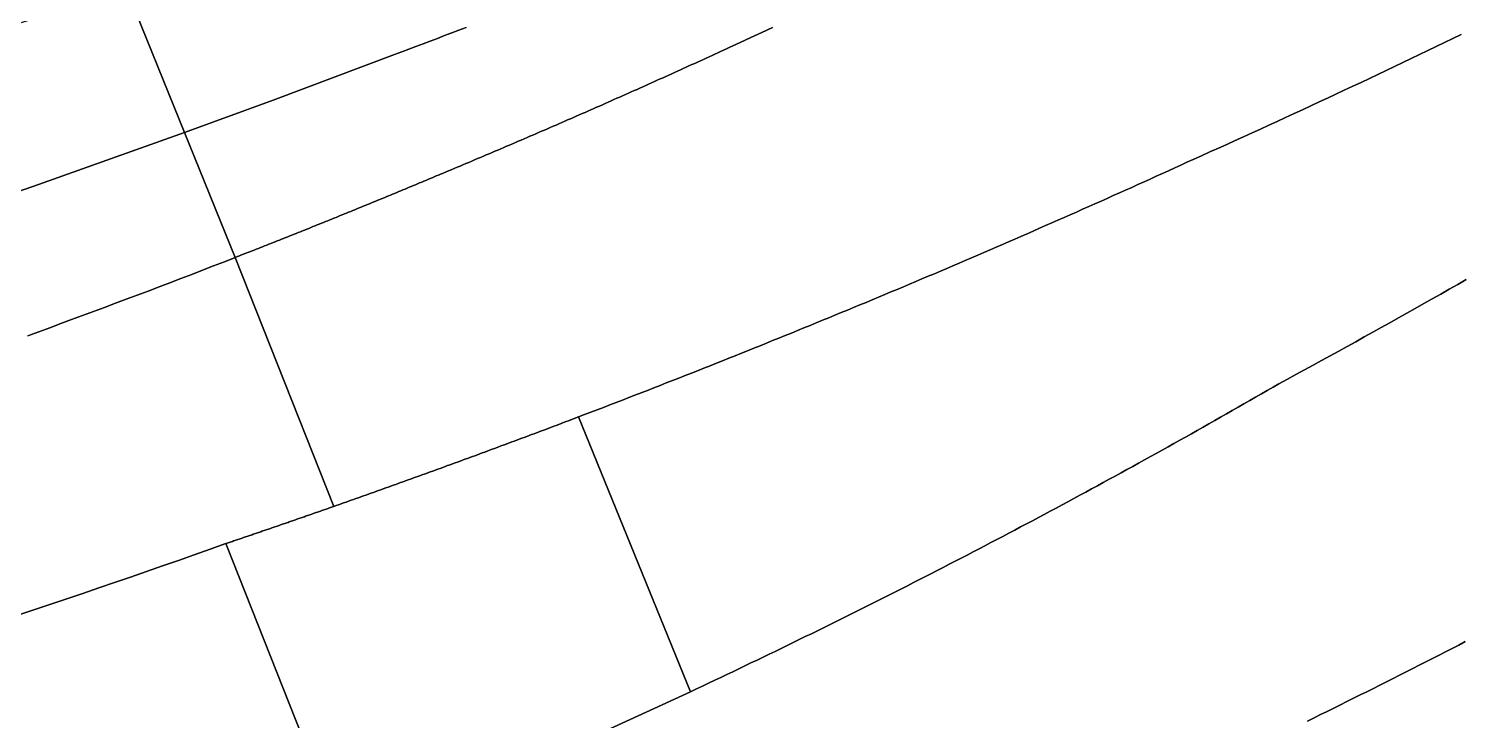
# Model space of a CAD drawing. Header units: metres. Extents: x -127 to 442, y -186 to 462.
# Drawn here: x 138.12 to 159.61, y 133.6 to 143.98 of the extents above; entities that cross this region are included whole.
import ezdxf

# ---------------------------------------------------------------- set-up
doc = ezdxf.new("R2010")
doc.units = ezdxf.units.M

msp = doc.modelspace()

# ---------------------------------------------------------------- linework, layer by layer
at = {"layer": 'road_0', "color": 8}
for points in [[(136.562, 141.056), (138.196, 141.616), (140.458, 142.42), (139.57, 144.61), (139.57, 144.61), (139.428, 144.56), (139.285, 144.509), (139.143, 144.459), (139.001, 144.41), (138.858, 144.36), (138.716, 144.31), (138.573, 144.261), (138.43, 144.212), (138.288, 144.163), (138.145, 144.114), (138.002, 144.065)], [(159.621, 143.894), (159.496, 143.833), (159.371, 143.773), (159.246, 143.712), (159.121, 143.652), (158.996, 143.592), (158.871, 143.532), (158.746, 143.472), (158.621, 143.412), (158.496, 143.353), (158.37, 143.293), (158.245, 143.234), (158.119, 143.174), (157.994, 143.115), (157.868, 143.056), (157.743, 142.998), (157.617, 142.939), (157.491, 142.88), (157.365, 142.822), (157.239, 142.763), (157.113, 142.705), (156.987, 142.647), (156.861, 142.589), (156.735, 142.531), (156.609, 142.474), (156.483, 142.416), (156.356, 142.359), (156.23, 142.301), (156.103, 142.244), (155.977, 142.187), (155.85, 142.13), (155.724, 142.074), (155.597, 142.017), (155.597, 142.017), (155.505, 141.975), (155.413, 141.933), (155.321, 141.891), (155.229, 141.849), (155.137, 141.807), (155.045, 141.766), (154.953, 141.724), (154.861, 141.683), (154.769, 141.641), (154.677, 141.599), (154.584, 141.558), (154.492, 141.517), (154.4, 141.475), (154.308, 141.434), (154.215, 141.393), (154.123, 141.352), (154.031, 141.311), (153.938, 141.27), (153.846, 141.229), (153.753, 141.188), (153.661, 141.147), (153.568, 141.107), (153.476, 141.066), (153.383, 141.025), (153.291, 140.985), (153.198, 140.944), (153.106, 140.904), (153.013, 140.863), (152.92, 140.823), (152.828, 140.783), (152.735, 140.743), (152.642, 140.702), (152.549, 140.662), (152.457, 140.622), (152.364, 140.582), (152.271, 140.543), (152.178, 140.503), (152.085, 140.463), (151.992, 140.423), (151.899, 140.384), (151.806, 140.344), (151.713, 140.304), (151.62, 140.265), (151.527, 140.226), (151.434, 140.186), (151.341, 140.147), (151.248, 140.108), (151.154, 140.069), (151.061, 140.03), (150.968, 139.991), (150.875, 139.952), (150.781, 139.913), (150.688, 139.874), (150.595, 139.835), (150.501, 139.796), (150.408, 139.758), (150.315, 139.719), (150.221, 139.681), (150.128, 139.642), (150.034, 139.604), (149.941, 139.565), (149.847, 139.527), (149.754, 139.489), (149.66, 139.451), (149.566, 139.413), (149.473, 139.374), (149.379, 139.337), (149.285, 139.299), (149.192, 139.261), (149.098, 139.223), (149.004, 139.185), (148.91, 139.148), (148.817, 139.11), (148.723, 139.072), (148.629, 139.035), (148.535, 138.998), (148.441, 138.96), (148.347, 138.923), (148.253, 138.886), (148.159, 138.848), (148.065, 138.811), (147.971, 138.774), (147.877, 138.737), (147.783, 138.7), (147.689, 138.664), (147.595, 138.627), (147.501, 138.59), (147.407, 138.553), (147.312, 138.517), (147.218, 138.48), (147.124, 138.444), (147.03, 138.407), (146.935, 138.371), (146.841, 138.335), (146.747, 138.298), (146.652, 138.262), (146.558, 138.226), (146.463, 138.19), (146.369, 138.154), (146.369, 138.154), (148.05, 134.032), (148.05, 134.032), (148.141, 134.075), (148.232, 134.118), (148.323, 134.161), (148.415, 134.204), (148.506, 134.247), (148.597, 134.29), (148.688, 134.333), (148.778, 134.377), (148.869, 134.42), (148.96, 134.464), (149.051, 134.507), (149.142, 134.551), (149.233, 134.595), (149.323, 134.638), (149.414, 134.682), (149.504, 134.726), (149.595, 134.77), (149.686, 134.815), (149.776, 134.859), (149.867, 134.903), (149.957, 134.948), (150.047, 134.992), (150.138, 135.037), (150.228, 135.081), (150.318, 135.126), (150.409, 135.171), (150.499, 135.216), (150.589, 135.261), (150.679, 135.306), (150.769, 135.351), (150.859, 135.396), (150.949, 135.441), (151.039, 135.486), (151.129, 135.532), (151.219, 135.577), (151.309, 135.623), (151.398, 135.669), (151.488, 135.714), (151.578, 135.76), (151.668, 135.806), (151.757, 135.852), (151.847, 135.898), (151.936, 135.944), (152.026, 135.99), (152.115, 136.037), (152.205, 136.083), (152.294, 136.129), (152.384, 136.176), (152.473, 136.223), (152.562, 136.269), (152.651, 136.316), (152.741, 136.363), (152.83, 136.41), (152.919, 136.457), (153.008, 136.504), (153.097, 136.551), (153.186, 136.598), (153.275, 136.645), (153.364, 136.693), (153.453, 136.74), (153.541, 136.788), (153.63, 136.835), (153.719, 136.883), (153.808, 136.931), (153.896, 136.979), (153.985, 137.027), (154.073, 137.075), (154.162, 137.123), (154.25, 137.171), (154.339, 137.219), (154.427, 137.267), (154.516, 137.316), (154.604, 137.364), (154.692, 137.413), (154.78, 137.461), (154.869, 137.51), (154.957, 137.559), (155.045, 137.608), (155.133, 137.656), (155.221, 137.705), (155.309, 137.755), (155.397, 137.804), (155.485, 137.853), (155.573, 137.902), (155.66, 137.952), (155.748, 138.001), (155.836, 138.051), (155.924, 138.1), (156.011, 138.15), (156.099, 138.2), (156.186, 138.25), (156.274, 138.299), (156.361, 138.349), (156.449, 138.399), (156.536, 138.45), (156.623, 138.5), (156.711, 138.55), (156.798, 138.601), (156.885, 138.651), (156.885, 138.651), (157.014, 138.721), (157.142, 138.791), (157.271, 138.861), (157.399, 138.931), (157.527, 139.001), (157.656, 139.071), (157.784, 139.142), (157.912, 139.213), (158.04, 139.283), (158.168, 139.354), (158.296, 139.425), (158.423, 139.497), (158.551, 139.568), (158.679, 139.64), (158.806, 139.711), (158.934, 139.783), (159.061, 139.855), (159.188, 139.927), (159.316, 139.999), (159.443, 140.071), (159.57, 140.144), (159.697, 140.216)], [(144.482, 132.398), (148.05, 134.032), (146.369, 138.154), (146.369, 138.154), (146.332, 138.14), (146.295, 138.126), (146.258, 138.112), (146.221, 138.098), (146.184, 138.084), (146.147, 138.07), (146.11, 138.056), (146.073, 138.042), (146.036, 138.028), (145.999, 138.014), (145.963, 138), (145.926, 137.986), (145.889, 137.972), (145.852, 137.958), (145.815, 137.945), (145.778, 137.931), (145.741, 137.917), (145.704, 137.903), (145.667, 137.889), (145.63, 137.875), (145.593, 137.861), (145.556, 137.848), (145.519, 137.834), (145.482, 137.82), (145.445, 137.806), (145.407, 137.792), (145.37, 137.779), (145.333, 137.765), (145.296, 137.751), (145.259, 137.737), (145.222, 137.724), (145.185, 137.71), (145.148, 137.696), (145.111, 137.682), (145.074, 137.669), (145.037, 137.655), (145, 137.641), (144.963, 137.628), (144.926, 137.614), (144.889, 137.6), (144.852, 137.587), (144.815, 137.573), (144.777, 137.559), (144.74, 137.546), (144.703, 137.532), (144.666, 137.519), (144.629, 137.505), (144.592, 137.491), (144.555, 137.478), (144.518, 137.464), (144.481, 137.451), (144.444, 137.437), (144.406, 137.424), (144.369, 137.41), (144.332, 137.397), (144.295, 137.383), (144.258, 137.37), (144.221, 137.356), (144.184, 137.343), (144.146, 137.329), (144.109, 137.316), (144.072, 137.302), (144.035, 137.289), (143.998, 137.276), (143.961, 137.262), (143.924, 137.249), (143.886, 137.235), (143.849, 137.222), (143.812, 137.209), (143.775, 137.195), (143.738, 137.182), (143.7, 137.169), (143.663, 137.155), (143.626, 137.142), (143.589, 137.129), (143.552, 137.115), (143.514, 137.102), (143.477, 137.089), (143.44, 137.075), (143.403, 137.062), (143.366, 137.049), (143.328, 137.036), (143.291, 137.022), (143.254, 137.009), (143.217, 136.996), (143.179, 136.983), (143.142, 136.97), (143.105, 136.956), (143.068, 136.943), (143.03, 136.93), (142.993, 136.917), (142.956, 136.904), (142.919, 136.891), (142.881, 136.877), (142.844, 136.864), (142.807, 136.851), (142.77, 136.838), (142.732, 136.825), (142.695, 136.812), (142.695, 136.812), (142.679, 136.806), (142.662, 136.801), (142.646, 136.795), (142.63, 136.789), (142.613, 136.783), (142.597, 136.778), (142.581, 136.772), (142.565, 136.766), (142.548, 136.761), (142.532, 136.755), (142.516, 136.749), (142.499, 136.743), (142.483, 136.738), (142.467, 136.732), (142.45, 136.726), (142.434, 136.721), (142.418, 136.715), (142.401, 136.709), (142.385, 136.704), (142.369, 136.698), (142.353, 136.692), (142.336, 136.687), (142.32, 136.681), (142.304, 136.675), (142.287, 136.67), (142.271, 136.664), (142.255, 136.658), (142.238, 136.653), (142.222, 136.647), (142.206, 136.641), (142.189, 136.636), (142.173, 136.63), (142.157, 136.624), (142.14, 136.619), (142.124, 136.613), (142.108, 136.607), (142.091, 136.602), (142.075, 136.596), (142.059, 136.59), (142.042, 136.585), (142.026, 136.579), (142.01, 136.573), (141.993, 136.568), (141.977, 136.562), (141.961, 136.556), (141.944, 136.551), (141.928, 136.545), (141.912, 136.54), (141.895, 136.534), (141.879, 136.528), (141.863, 136.523), (141.846, 136.517), (141.83, 136.511), (141.814, 136.506), (141.797, 136.5), (141.781, 136.495), (141.765, 136.489), (141.748, 136.483), (141.732, 136.478), (141.716, 136.472), (141.699, 136.467), (141.683, 136.461), (141.667, 136.455), (141.65, 136.45), (141.634, 136.444), (141.618, 136.439), (141.601, 136.433), (141.585, 136.427), (141.569, 136.422), (141.552, 136.416), (141.536, 136.411), (141.52, 136.405), (141.503, 136.399), (141.487, 136.394), (141.471, 136.388), (141.454, 136.383), (141.438, 136.377), (141.422, 136.372), (141.405, 136.366), (141.389, 136.36), (141.372, 136.355), (141.356, 136.349), (141.34, 136.344), (141.323, 136.338), (141.307, 136.333), (141.291, 136.327), (141.274, 136.321), (141.258, 136.316), (141.242, 136.31), (141.225, 136.305), (141.209, 136.299), (141.193, 136.294), (141.176, 136.288), (141.16, 136.283), (141.143, 136.277), (141.127, 136.272), (141.111, 136.266), (141.094, 136.261), (141.078, 136.255), (141.078, 136.255), (142.892, 131.671)], [(137.636, 129.515), (142.871, 131.661), (142.892, 131.671), (142.892, 131.671), (141.078, 136.255), (141.078, 136.255), (140.84, 136.17), (140.601, 136.086), (140.363, 136.002), (140.124, 135.919), (139.885, 135.836), (139.646, 135.753), (139.407, 135.671), (139.168, 135.589), (138.928, 135.508), (138.689, 135.427), (138.449, 135.346), (138.209, 135.266), (137.969, 135.187)], [(159.683, 134.784), (159.585, 134.733), (159.486, 134.683), (159.388, 134.632), (159.29, 134.582), (159.191, 134.532), (159.093, 134.482), (158.994, 134.431), (158.896, 134.381), (158.797, 134.331), (158.698, 134.282), (158.6, 134.232), (158.501, 134.182), (158.402, 134.132), (158.304, 134.083), (158.205, 134.033), (158.106, 133.984), (158.007, 133.935), (157.908, 133.885), (157.809, 133.836), (157.71, 133.787), (157.611, 133.738), (157.512, 133.689), (157.413, 133.64), (157.314, 133.591)]]:
    msp.add_lwpolyline(points, dxfattribs=at)
at = {"layer": 'road_1', "color": 7}
for points in [[(149.285, 143.999), (149.122, 143.923), (148.96, 143.847), (148.797, 143.771), (148.634, 143.696), (148.634, 143.696), (148.591, 143.676), (148.548, 143.656), (148.505, 143.637), (148.461, 143.617), (148.418, 143.597), (148.375, 143.577), (148.332, 143.558), (148.289, 143.538), (148.246, 143.518), (148.202, 143.499), (148.159, 143.479), (148.116, 143.459), (148.073, 143.44), (148.029, 143.42), (147.986, 143.4), (147.943, 143.381), (147.9, 143.361), (147.856, 143.342), (147.813, 143.322), (147.77, 143.303), (147.727, 143.283), (147.683, 143.264), (147.64, 143.244), (147.597, 143.225), (147.553, 143.205), (147.51, 143.186), (147.467, 143.166), (147.423, 143.147), (147.38, 143.128), (147.337, 143.108), (147.293, 143.089), (147.25, 143.069), (147.207, 143.05), (147.163, 143.031), (147.12, 143.012), (147.077, 142.992), (147.033, 142.973), (146.99, 142.954), (146.946, 142.935), (146.903, 142.915), (146.86, 142.896), (146.816, 142.877), (146.773, 142.858), (146.729, 142.839), (146.686, 142.819), (146.642, 142.8), (146.599, 142.781), (146.556, 142.762), (146.512, 142.743), (146.469, 142.724), (146.425, 142.705), (146.382, 142.686), (146.338, 142.667), (146.295, 142.648), (146.251, 142.629), (146.208, 142.61), (146.164, 142.591), (146.121, 142.572), (146.077, 142.553), (146.033, 142.534), (145.99, 142.515), (145.946, 142.496), (145.903, 142.478), (145.859, 142.459), (145.816, 142.44), (145.772, 142.421), (145.728, 142.402), (145.685, 142.384), (145.641, 142.365), (145.598, 142.346), (145.554, 142.327), (145.51, 142.309), (145.467, 142.29), (145.423, 142.271), (145.379, 142.253), (145.336, 142.234), (145.292, 142.215), (145.248, 142.197), (145.205, 142.178), (145.161, 142.159), (145.117, 142.141), (145.074, 142.122), (145.03, 142.104), (144.986, 142.085), (144.943, 142.067), (144.899, 142.048), (144.855, 142.03), (144.811, 142.011), (144.768, 141.993), (144.724, 141.974), (144.68, 141.956), (144.636, 141.937), (144.593, 141.919), (144.549, 141.901), (144.505, 141.882), (144.461, 141.864), (144.418, 141.846), (144.374, 141.827), (144.33, 141.809), (144.33, 141.809), (144.299, 141.796), (144.267, 141.783), (144.236, 141.77), (144.205, 141.756), (144.174, 141.743), (144.142, 141.73), (144.111, 141.717), (144.08, 141.704), (144.048, 141.691), (144.017, 141.678), (143.986, 141.665), (143.954, 141.652), (143.923, 141.639), (143.892, 141.626), (143.86, 141.613), (143.829, 141.6), (143.798, 141.587), (143.766, 141.574), (143.735, 141.561), (143.704, 141.548), (143.672, 141.535), (143.641, 141.522), (143.61, 141.509), (143.578, 141.496), (143.547, 141.483), (143.516, 141.47), (143.484, 141.457), (143.453, 141.444), (143.422, 141.431), (143.39, 141.418), (143.359, 141.405), (143.327, 141.392), (143.296, 141.38), (143.265, 141.367), (143.233, 141.354), (143.202, 141.341), (143.17, 141.328), (143.139, 141.315), (143.108, 141.303), (143.076, 141.29), (143.045, 141.277), (143.013, 141.264), (142.982, 141.251), (142.951, 141.238), (142.919, 141.226), (142.888, 141.213), (142.856, 141.2), (142.825, 141.187), (142.793, 141.175), (142.762, 141.162), (142.73, 141.149), (142.699, 141.136), (142.668, 141.124), (142.636, 141.111), (142.605, 141.098), (142.573, 141.086), (142.542, 141.073), (142.51, 141.06), (142.479, 141.048), (142.447, 141.035), (142.416, 141.022), (142.384, 141.01), (142.353, 140.997), (142.321, 140.984), (142.29, 140.972), (142.258, 140.959), (142.227, 140.947), (142.195, 140.934), (142.164, 140.922), (142.132, 140.909), (142.101, 140.896), (142.069, 140.884), (142.038, 140.871), (142.006, 140.859), (141.975, 140.846), (141.943, 140.834), (141.912, 140.821), (141.88, 140.809), (141.849, 140.796), (141.817, 140.784), (141.785, 140.771), (141.754, 140.759), (141.722, 140.746), (141.691, 140.734), (141.659, 140.721), (141.628, 140.709), (141.596, 140.697), (141.565, 140.684), (141.533, 140.672), (141.501, 140.659), (141.47, 140.647), (141.438, 140.634), (141.407, 140.622), (141.375, 140.61), (141.343, 140.597), (141.312, 140.585), (141.28, 140.573), (141.249, 140.56), (141.217, 140.548), (141.217, 140.548), (142.695, 136.812), (142.695, 136.812), (142.732, 136.825), (142.77, 136.838), (142.807, 136.851), (142.844, 136.864), (142.881, 136.877), (142.919, 136.891), (142.956, 136.904), (142.993, 136.917), (143.03, 136.93), (143.068, 136.943), (143.105, 136.956), (143.142, 136.97), (143.179, 136.983), (143.217, 136.996), (143.254, 137.009), (143.291, 137.022), (143.328, 137.036), (143.366, 137.049), (143.403, 137.062), (143.44, 137.075), (143.477, 137.089), (143.514, 137.102), (143.552, 137.115), (143.589, 137.129), (143.626, 137.142), (143.663, 137.155), (143.7, 137.169), (143.738, 137.182), (143.775, 137.195), (143.812, 137.209), (143.849, 137.222), (143.886, 137.235), (143.924, 137.249), (143.961, 137.262), (143.998, 137.276), (144.035, 137.289), (144.072, 137.302), (144.109, 137.316), (144.146, 137.329), (144.184, 137.343), (144.221, 137.356), (144.258, 137.37), (144.295, 137.383), (144.332, 137.397), (144.369, 137.41), (144.406, 137.424), (144.444, 137.437), (144.481, 137.451), (144.518, 137.464), (144.555, 137.478), (144.592, 137.491), (144.629, 137.505), (144.666, 137.519), (144.703, 137.532), (144.74, 137.546), (144.777, 137.559), (144.815, 137.573), (144.852, 137.587), (144.889, 137.6), (144.926, 137.614), (144.963, 137.628), (145, 137.641), (145.037, 137.655), (145.074, 137.669), (145.111, 137.682), (145.148, 137.696), (145.185, 137.71), (145.222, 137.724), (145.259, 137.737), (145.296, 137.751), (145.333, 137.765), (145.37, 137.779), (145.407, 137.792), (145.445, 137.806), (145.482, 137.82), (145.519, 137.834), (145.556, 137.848), (145.593, 137.861), (145.63, 137.875), (145.667, 137.889), (145.704, 137.903), (145.741, 137.917), (145.778, 137.931), (145.815, 137.945), (145.852, 137.958), (145.889, 137.972), (145.926, 137.986), (145.963, 138), (145.999, 138.014), (146.036, 138.028), (146.073, 138.042), (146.11, 138.056), (146.147, 138.07), (146.184, 138.084), (146.221, 138.098), (146.258, 138.112), (146.295, 138.126), (146.332, 138.14), (146.369, 138.154), (146.369, 138.154), (146.463, 138.19), (146.558, 138.226), (146.652, 138.262), (146.747, 138.298), (146.841, 138.335), (146.935, 138.371), (147.03, 138.407), (147.124, 138.444), (147.218, 138.48), (147.312, 138.517), (147.407, 138.553), (147.501, 138.59), (147.595, 138.627), (147.689, 138.664), (147.783, 138.7), (147.877, 138.737), (147.971, 138.774), (148.065, 138.811), (148.159, 138.848), (148.253, 138.886), (148.347, 138.923), (148.441, 138.96), (148.535, 138.998), (148.629, 139.035), (148.723, 139.072), (148.817, 139.11), (148.91, 139.148), (149.004, 139.185), (149.098, 139.223), (149.192, 139.261), (149.285, 139.299), (149.379, 139.337), (149.473, 139.374), (149.566, 139.413), (149.66, 139.451), (149.754, 139.489), (149.847, 139.527), (149.941, 139.565), (150.034, 139.604), (150.128, 139.642), (150.221, 139.681), (150.315, 139.719), (150.408, 139.758), (150.501, 139.796), (150.595, 139.835), (150.688, 139.874), (150.781, 139.913), (150.875, 139.952), (150.968, 139.991), (151.061, 140.03), (151.154, 140.069), (151.248, 140.108), (151.341, 140.147), (151.434, 140.186), (151.527, 140.226), (151.62, 140.265), (151.713, 140.304), (151.806, 140.344), (151.899, 140.384), (151.992, 140.423), (152.085, 140.463), (152.178, 140.503), (152.271, 140.543), (152.364, 140.582), (152.457, 140.622), (152.549, 140.662), (152.642, 140.702), (152.735, 140.743), (152.828, 140.783), (152.92, 140.823), (153.013, 140.863), (153.106, 140.904), (153.198, 140.944), (153.291, 140.985), (153.383, 141.025), (153.476, 141.066), (153.568, 141.107), (153.661, 141.147), (153.753, 141.188), (153.846, 141.229), (153.938, 141.27), (154.031, 141.311), (154.123, 141.352), (154.215, 141.393), (154.308, 141.434), (154.4, 141.475), (154.492, 141.517), (154.584, 141.558), (154.677, 141.599), (154.769, 141.641), (154.861, 141.683), (154.953, 141.724), (155.045, 141.766), (155.137, 141.807), (155.229, 141.849), (155.321, 141.891), (155.413, 141.933), (155.505, 141.975), (155.597, 142.017), (155.597, 142.017), (155.724, 142.074), (155.85, 142.13), (155.977, 142.187), (156.103, 142.244), (156.23, 142.301), (156.356, 142.359), (156.483, 142.416), (156.609, 142.474), (156.735, 142.531), (156.861, 142.589), (156.987, 142.647), (157.113, 142.705), (157.239, 142.763), (157.365, 142.822), (157.491, 142.88), (157.617, 142.939), (157.743, 142.998), (157.868, 143.056), (157.994, 143.115), (158.119, 143.174), (158.245, 143.234), (158.37, 143.293), (158.496, 143.353), (158.621, 143.412), (158.746, 143.472), (158.871, 143.532), (158.996, 143.592), (159.121, 143.652), (159.246, 143.712), (159.371, 143.773), (159.496, 143.833), (159.621, 143.894)], [(137.969, 135.187), (138.209, 135.266), (138.449, 135.346), (138.689, 135.427), (138.928, 135.508), (139.168, 135.589), (139.407, 135.671), (139.646, 135.753), (139.885, 135.836), (140.124, 135.919), (140.363, 136.002), (140.601, 136.086), (140.84, 136.17), (141.078, 136.255), (141.078, 136.255), (141.094, 136.261), (141.111, 136.266), (141.127, 136.272), (141.143, 136.277), (141.16, 136.283), (141.176, 136.288), (141.193, 136.294), (141.209, 136.299), (141.225, 136.305), (141.242, 136.31), (141.258, 136.316), (141.274, 136.321), (141.291, 136.327), (141.307, 136.333), (141.323, 136.338), (141.34, 136.344), (141.356, 136.349), (141.372, 136.355), (141.389, 136.36), (141.405, 136.366), (141.422, 136.372), (141.438, 136.377), (141.454, 136.383), (141.471, 136.388), (141.487, 136.394), (141.503, 136.399), (141.52, 136.405), (141.536, 136.411), (141.552, 136.416), (141.569, 136.422), (141.585, 136.427), (141.601, 136.433), (141.618, 136.439), (141.634, 136.444), (141.65, 136.45), (141.667, 136.455), (141.683, 136.461), (141.699, 136.467), (141.716, 136.472), (141.732, 136.478), (141.748, 136.483), (141.765, 136.489), (141.781, 136.495), (141.797, 136.5), (141.814, 136.506), (141.83, 136.511), (141.846, 136.517), (141.863, 136.523), (141.879, 136.528), (141.895, 136.534), (141.912, 136.54), (141.928, 136.545), (141.944, 136.551), (141.961, 136.556), (141.977, 136.562), (141.993, 136.568), (142.01, 136.573), (142.026, 136.579), (142.042, 136.585), (142.059, 136.59), (142.075, 136.596), (142.091, 136.602), (142.108, 136.607), (142.124, 136.613), (142.14, 136.619), (142.157, 136.624), (142.173, 136.63), (142.189, 136.636), (142.206, 136.641), (142.222, 136.647), (142.238, 136.653), (142.255, 136.658), (142.271, 136.664), (142.287, 136.67), (142.304, 136.675), (142.32, 136.681), (142.336, 136.687), (142.353, 136.692), (142.369, 136.698), (142.385, 136.704), (142.401, 136.709), (142.418, 136.715), (142.434, 136.721), (142.45, 136.726), (142.467, 136.732), (142.483, 136.738), (142.499, 136.743), (142.516, 136.749), (142.532, 136.755), (142.548, 136.761), (142.565, 136.766), (142.581, 136.772), (142.597, 136.778), (142.613, 136.783), (142.63, 136.789), (142.646, 136.795), (142.662, 136.801), (142.679, 136.806), (142.695, 136.812), (142.695, 136.812), (141.217, 140.548), (141.217, 140.548), (141.054, 140.484), (140.891, 140.421), (140.727, 140.358), (140.564, 140.294), (140.4, 140.232), (140.237, 140.169), (140.073, 140.106), (139.909, 140.044), (139.746, 139.982), (139.582, 139.92), (139.418, 139.859), (139.254, 139.797), (139.09, 139.736), (138.925, 139.675), (138.761, 139.614), (138.597, 139.554), (138.432, 139.493), (138.268, 139.433), (138.103, 139.373)], [(159.697, 140.216), (159.57, 140.144), (159.443, 140.071), (159.316, 139.999), (159.188, 139.927), (159.061, 139.855), (158.934, 139.783), (158.806, 139.711), (158.679, 139.64), (158.551, 139.568), (158.423, 139.497), (158.296, 139.425), (158.168, 139.354), (158.04, 139.283), (157.912, 139.213), (157.784, 139.142), (157.656, 139.071), (157.527, 139.001), (157.399, 138.931), (157.271, 138.861), (157.142, 138.791), (157.014, 138.721), (156.885, 138.651), (156.885, 138.651), (156.798, 138.601), (156.711, 138.55), (156.623, 138.5), (156.536, 138.45), (156.449, 138.399), (156.361, 138.349), (156.274, 138.299), (156.186, 138.25), (156.099, 138.2), (156.011, 138.15), (155.924, 138.1), (155.836, 138.051), (155.748, 138.001), (155.66, 137.952), (155.573, 137.902), (155.485, 137.853), (155.397, 137.804), (155.309, 137.755), (155.221, 137.705), (155.133, 137.656), (155.045, 137.608), (154.957, 137.559), (154.869, 137.51), (154.78, 137.461), (154.692, 137.413), (154.604, 137.364), (154.516, 137.316), (154.427, 137.267), (154.339, 137.219), (154.25, 137.171), (154.162, 137.123), (154.073, 137.075), (153.985, 137.027), (153.896, 136.979), (153.808, 136.931), (153.719, 136.883), (153.63, 136.835), (153.541, 136.788), (153.453, 136.74), (153.364, 136.693), (153.275, 136.645), (153.186, 136.598), (153.097, 136.551), (153.008, 136.504), (152.919, 136.457), (152.83, 136.41), (152.741, 136.363), (152.651, 136.316), (152.562, 136.269), (152.473, 136.223), (152.384, 136.176), (152.294, 136.129), (152.205, 136.083), (152.115, 136.037), (152.026, 135.99), (151.936, 135.944), (151.847, 135.898), (151.757, 135.852), (151.668, 135.806), (151.578, 135.76), (151.488, 135.714), (151.398, 135.669), (151.309, 135.623), (151.219, 135.577), (151.129, 135.532), (151.039, 135.486), (150.949, 135.441), (150.859, 135.396), (150.769, 135.351), (150.679, 135.306), (150.589, 135.261), (150.499, 135.216), (150.409, 135.171), (150.318, 135.126), (150.228, 135.081), (150.138, 135.037), (150.047, 134.992), (149.957, 134.948), (149.867, 134.903), (149.776, 134.859), (149.686, 134.815), (149.595, 134.77), (149.504, 134.726), (149.414, 134.682), (149.323, 134.638), (149.233, 134.595), (149.142, 134.551), (149.051, 134.507), (148.96, 134.464), (148.869, 134.42), (148.778, 134.377), (148.688, 134.333), (148.597, 134.29), (148.506, 134.247), (148.415, 134.204), (148.323, 134.161), (148.232, 134.118), (148.141, 134.075), (148.05, 134.032), (148.05, 134.032), (144.482, 132.398)], [(157.314, 133.591), (157.413, 133.64), (157.512, 133.689), (157.611, 133.738), (157.71, 133.787), (157.809, 133.836), (157.908, 133.885), (158.007, 133.935), (158.106, 133.984), (158.205, 134.033), (158.304, 134.083), (158.402, 134.132), (158.501, 134.182), (158.6, 134.232), (158.698, 134.282), (158.797, 134.331), (158.896, 134.381), (158.994, 134.431), (159.093, 134.482), (159.191, 134.532), (159.29, 134.582), (159.388, 134.632), (159.486, 134.683), (159.585, 134.733), (159.683, 134.784)]]:
    msp.add_lwpolyline(points, dxfattribs=at)
at = {"layer": 'road_5', "color": 3}
for points in [[(139.57, 144.61), (140.458, 142.42), (141.789, 142.909), (143.608, 143.591), (143.608, 143.591), (143.716, 143.631), (143.823, 143.672), (143.931, 143.712), (144.038, 143.753), (144.145, 143.794), (144.253, 143.834), (144.36, 143.875), (144.467, 143.916), (144.575, 143.957), (144.682, 143.998)], [(144.682, 143.998), (144.575, 143.957), (144.467, 143.916), (144.36, 143.875), (144.253, 143.834), (144.145, 143.794), (144.038, 143.753), (143.931, 143.712), (143.823, 143.672), (143.716, 143.631), (143.608, 143.591), (143.608, 143.591), (141.789, 142.909), (140.458, 142.42), (141.217, 140.548), (141.217, 140.548), (141.249, 140.56), (141.28, 140.573), (141.312, 140.585), (141.343, 140.597), (141.375, 140.61), (141.407, 140.622), (141.438, 140.634), (141.47, 140.647), (141.501, 140.659), (141.533, 140.672), (141.565, 140.684), (141.596, 140.697), (141.628, 140.709), (141.659, 140.721), (141.691, 140.734), (141.722, 140.746), (141.754, 140.759), (141.785, 140.771), (141.817, 140.784), (141.849, 140.796), (141.88, 140.809), (141.912, 140.821), (141.943, 140.834), (141.975, 140.846), (142.006, 140.859), (142.038, 140.871), (142.069, 140.884), (142.101, 140.896), (142.132, 140.909), (142.164, 140.922), (142.195, 140.934), (142.227, 140.947), (142.258, 140.959), (142.29, 140.972), (142.321, 140.984), (142.353, 140.997), (142.384, 141.01), (142.416, 141.022), (142.447, 141.035), (142.479, 141.048), (142.51, 141.06), (142.542, 141.073), (142.573, 141.086), (142.605, 141.098), (142.636, 141.111), (142.668, 141.124), (142.699, 141.136), (142.73, 141.149), (142.762, 141.162), (142.793, 141.175), (142.825, 141.187), (142.856, 141.2), (142.888, 141.213), (142.919, 141.226), (142.951, 141.238), (142.982, 141.251), (143.013, 141.264), (143.045, 141.277), (143.076, 141.29), (143.108, 141.303), (143.139, 141.315), (143.17, 141.328), (143.202, 141.341), (143.233, 141.354), (143.265, 141.367), (143.296, 141.38), (143.327, 141.392), (143.359, 141.405), (143.39, 141.418), (143.422, 141.431), (143.453, 141.444), (143.484, 141.457), (143.516, 141.47), (143.547, 141.483), (143.578, 141.496), (143.61, 141.509), (143.641, 141.522), (143.672, 141.535), (143.704, 141.548), (143.735, 141.561), (143.766, 141.574), (143.798, 141.587), (143.829, 141.6), (143.86, 141.613), (143.892, 141.626), (143.923, 141.639), (143.954, 141.652), (143.986, 141.665), (144.017, 141.678), (144.048, 141.691), (144.08, 141.704), (144.111, 141.717), (144.142, 141.73), (144.174, 141.743), (144.205, 141.756), (144.236, 141.77), (144.267, 141.783), (144.299, 141.796), (144.33, 141.809), (144.33, 141.809), (144.374, 141.827), (144.418, 141.846), (144.461, 141.864), (144.505, 141.882), (144.549, 141.901), (144.593, 141.919), (144.636, 141.937), (144.68, 141.956), (144.724, 141.974), (144.768, 141.993), (144.811, 142.011), (144.855, 142.03), (144.899, 142.048), (144.943, 142.067), (144.986, 142.085), (145.03, 142.104), (145.074, 142.122), (145.117, 142.141), (145.161, 142.159), (145.205, 142.178), (145.248, 142.197), (145.292, 142.215), (145.336, 142.234), (145.379, 142.253), (145.423, 142.271), (145.467, 142.29), (145.51, 142.309), (145.554, 142.327), (145.598, 142.346), (145.641, 142.365), (145.685, 142.384), (145.728, 142.402), (145.772, 142.421), (145.816, 142.44), (145.859, 142.459), (145.903, 142.478), (145.946, 142.496), (145.99, 142.515), (146.033, 142.534), (146.077, 142.553), (146.121, 142.572), (146.164, 142.591), (146.208, 142.61), (146.251, 142.629), (146.295, 142.648), (146.338, 142.667), (146.382, 142.686), (146.425, 142.705), (146.469, 142.724), (146.512, 142.743), (146.556, 142.762), (146.599, 142.781), (146.642, 142.8), (146.686, 142.819), (146.729, 142.839), (146.773, 142.858), (146.816, 142.877), (146.86, 142.896), (146.903, 142.915), (146.946, 142.935), (146.99, 142.954), (147.033, 142.973), (147.077, 142.992), (147.12, 143.012), (147.163, 143.031), (147.207, 143.05), (147.25, 143.069), (147.293, 143.089), (147.337, 143.108), (147.38, 143.128), (147.423, 143.147), (147.467, 143.166), (147.51, 143.186), (147.553, 143.205), (147.597, 143.225), (147.64, 143.244), (147.683, 143.264), (147.727, 143.283), (147.77, 143.303), (147.813, 143.322), (147.856, 143.342), (147.9, 143.361), (147.943, 143.381), (147.986, 143.4), (148.029, 143.42), (148.073, 143.44), (148.116, 143.459), (148.159, 143.479), (148.202, 143.499), (148.246, 143.518), (148.289, 143.538), (148.332, 143.558), (148.375, 143.577), (148.418, 143.597), (148.461, 143.617), (148.505, 143.637), (148.548, 143.656), (148.591, 143.676), (148.634, 143.696), (148.634, 143.696), (148.797, 143.771), (148.96, 143.847), (149.122, 143.923), (149.285, 143.999)], [(138.103, 139.373), (138.268, 139.433), (138.432, 139.493), (138.597, 139.554), (138.761, 139.614), (138.925, 139.675), (139.09, 139.736), (139.254, 139.797), (139.418, 139.859), (139.582, 139.92), (139.746, 139.982), (139.909, 140.044), (140.073, 140.106), (140.237, 140.169), (140.4, 140.232), (140.564, 140.294), (140.727, 140.358), (140.891, 140.421), (141.054, 140.484), (141.217, 140.548), (141.217, 140.548), (140.458, 142.42), (138.196, 141.616), (136.562, 141.056)]]:
    msp.add_lwpolyline(points, dxfattribs=at)

doc.saveas('drawing.dxf')
